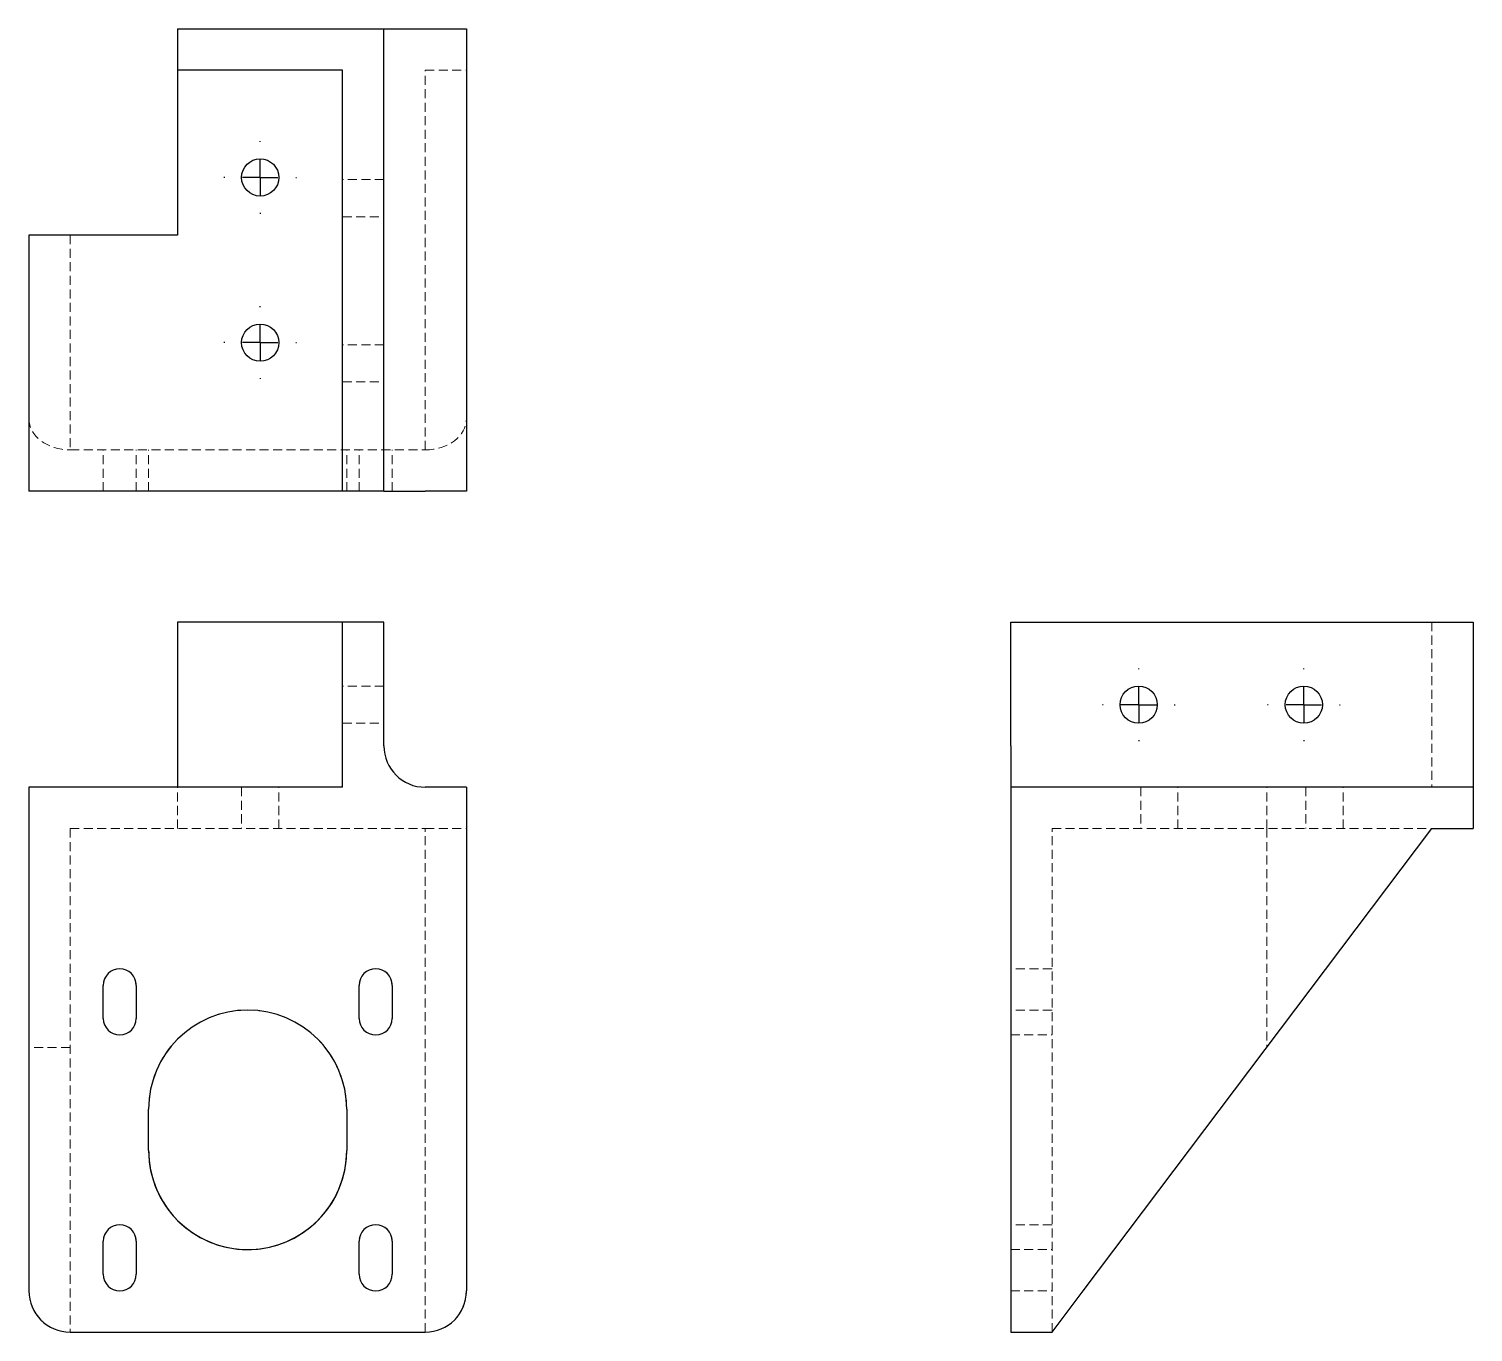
# Model space of a CAD drawing. Header units: millimetres. Extents: x 52 to 256, y 7 to 191.
import ezdxf

# ---------------------------------------------------------------- set-up
doc = ezdxf.new("R2010")
doc.units = ezdxf.units.MM
doc.linetypes.add('HIDDEN', pattern=[1.905, 1.27, -0.635])
doc.layers.add('10', color=7, linetype='Continuous')

# ---------------------------------------------------------------- blocks, each defined once
blk = doc.blocks.new('SW_CENTERMARKSYMBOL_0')
at = {"layer": '10', "color": 0}
for p, q in [((0, 5), (0, 5.12)), ((0, 0), (0, 2.5)), ((-5, 0), (-5.12, 0)), ((0, 0), (-2.5, 0)), ((0, 0), (0, -2.5)), ((0, 0), (2.5, 0)), ((5, 0), (5.12, 0)), ((0, -5), (0, -5.12))]:
    blk.add_line(p, q, dxfattribs=at)
blk = doc.blocks.new('SW_CENTERMARKSYMBOL_1')
at = {"layer": '10', "color": 0}
for p, q in [((0, 5), (0, 5.12)), ((0, 0), (0, 2.5)), ((-5, 0), (-5.12, 0)), ((0, 0), (-2.5, 0)), ((0, 0), (0, -2.5)), ((0, 0), (2.5, 0)), ((5, 0), (5.12, 0)), ((0, -5), (0, -5.12))]:
    blk.add_line(p, q, dxfattribs=at)
blk = doc.blocks.new('SW_CENTERMARKSYMBOL_2')
at = {"layer": '10', "color": 0}
for p, q in [((0, 5), (0, 5.12)), ((0, 0), (0, 2.5)), ((-5, 0), (-5.12, 0)), ((0, 0), (-2.5, 0)), ((0, 0), (0, -2.5)), ((0, 0), (2.5, 0)), ((5, 0), (5.12, 0)), ((0, -5), (0, -5.12))]:
    blk.add_line(p, q, dxfattribs=at)
blk = doc.blocks.new('SW_CENTERMARKSYMBOL_3')
at = {"layer": '10', "color": 0}
for p, q in [((0, 5), (0, 5.12)), ((0, 0), (0, 2.5)), ((-5, 0), (-5.12, 0)), ((0, 0), (-2.5, 0)), ((0, 0), (0, -2.5)), ((0, 0), (2.5, 0)), ((5, 0), (5.12, 0)), ((0, -5), (0, -5.12))]:
    blk.add_line(p, q, dxfattribs=at)

msp = doc.modelspace()

# ---------------------------------------------------------------- linework, layer by layer
at = {"color": 7, "linetype": 'Continuous', "lineweight": 25}
for p, q in [((73.12, 190.56), (102.19, 190.56)), ((73.12, 190.56), (73.12, 184.74)), ((102.19, 125.44), (102.19, 190.56)), ((102.19, 190.56), (108, 190.56)), ((108, 190.56), (113.81, 190.56)), ((113.81, 190.56), (113.81, 125.44)), ((96.37, 184.74), (73.12, 184.74)), ((73.12, 184.74), (73.12, 161.49)), ((96.37, 125.44), (96.37, 184.74)), ((52.19, 161.49), (52.19, 125.44)), ((73.12, 161.49), (52.19, 161.49)), ((96.37, 125.44), (52.19, 125.44)), ((102.19, 125.44), (96.37, 125.44)), ((102.19, 125.44), (108, 125.44)), ((113.81, 125.44), (108, 125.44)), ((73.12, 107), (73.12, 83.74)), ((96.37, 107), (73.12, 107)), ((96.37, 83.74), (96.37, 107)), ((102.19, 107), (96.37, 107)), ((102.19, 89.56), (102.19, 107)), ((190.44, 107), (255.56, 107)), ((190.44, 89.56), (190.44, 107)), ((255.56, 107), (255.56, 89.56)), ((190.44, 89.56), (190.44, 83.74)), ((255.56, 89.56), (255.56, 83.74)), ((96.37, 83.74), (52.19, 83.74)), ((52.19, 83.74), (52.19, 12.81)), ((113.81, 83.74), (108, 83.74)), ((113.81, 83.74), (113.81, 12.81)), ((190.44, 83.74), (190.44, 12.81)), ((255.56, 83.74), (190.44, 83.74)), ((255.56, 83.74), (255.56, 77.93)), ((200.64, 12.81), (249.74, 77.93)), ((249.74, 77.93), (255.56, 77.93)), ((62.65, 51.19), (62.65, 55.84)), ((67.3, 55.84), (67.3, 51.19)), ((98.7, 51.19), (98.7, 55.84)), ((103.35, 55.84), (103.35, 51.19)), ((69.05, 32.58), (69.05, 38.4)), ((96.95, 38.4), (96.95, 32.58)), ((62.65, 15.14), (62.65, 19.79)), ((67.3, 19.79), (67.3, 15.14)), ((98.7, 15.14), (98.7, 19.79)), ((103.35, 19.79), (103.35, 15.14)), ((196.26, 7), (200.64, 12.81)), ((58, 7), (62.8, 7)), ((62.8, 7), (67.46, 7)), ((67.46, 7), (98.85, 7)), ((98.85, 7), (103.5, 7)), ((103.5, 7), (108, 7)), ((190.44, 7), (196.26, 7))]:
    msp.add_line(p, q, dxfattribs=at)
at = {"color": 7, "linetype": 'HIDDEN', "lineweight": 18}
for p, q in [((108, 131.26), (108, 184.74)), ((108, 184.74), (113.81, 184.74)), ((102.19, 169.34), (96.37, 169.34)), ((96.37, 164.1), (102.19, 164.1)), ((58, 161.49), (58, 131.26)), ((102.19, 146.08), (96.37, 146.08)), ((96.37, 140.85), (102.19, 140.85)), ((58, 131.26), (108, 131.26)), ((62.65, 125.44), (62.65, 131.26)), ((67.3, 125.44), (67.3, 131.26)), ((69.05, 125.44), (69.05, 131.26)), ((96.95, 125.44), (96.95, 131.26)), ((98.7, 125.44), (98.7, 131.26)), ((103.35, 125.44), (103.35, 131.26)), ((52.19, 125.44), (52.19, 125.44)), ((58, 125.44), (62.8, 125.44)), ((62.65, 125.44), (62.65, 125.44)), ((62.65, 125.44), (62.65, 125.44)), ((67.46, 125.44), (62.8, 125.44)), ((67.3, 125.44), (67.3, 125.44)), ((67.3, 125.44), (67.3, 125.44)), ((67.46, 125.44), (98.85, 125.44)), ((69.05, 125.44), (69.05, 125.44)), ((69.28, 125.44), (69.2, 125.44)), ((97.11, 125.44), (96.87, 125.44)), ((96.95, 125.44), (96.95, 125.44)), ((98.7, 125.44), (98.7, 125.44)), ((98.7, 125.44), (98.7, 125.44)), ((103.5, 125.44), (98.85, 125.44)), ((103.35, 125.44), (103.35, 125.44)), ((103.35, 125.44), (103.35, 125.44)), ((103.5, 125.44), (108, 125.44)), ((249.74, 107), (249.74, 83.74)), ((102.19, 97.99), (96.37, 97.99)), ((96.37, 92.76), (102.19, 92.76)), ((73.12, 77.93), (73.12, 83.74)), ((82.14, 83.74), (82.14, 77.93)), ((87.38, 77.93), (87.38, 83.74)), ((208.76, 83.74), (208.76, 77.93)), ((213.99, 77.93), (213.99, 83.74)), ((226.49, 77.93), (226.49, 83.74)), ((232.01, 83.74), (232.01, 77.93)), ((237.24, 77.93), (237.24, 83.74)), ((58, 77.93), (58, 77.93)), ((58, 77.93), (108, 77.93)), ((58, 77.93), (58, 7)), ((108, 77.93), (113.81, 77.93)), ((108, 7), (108, 77.93)), ((196.26, 77.93), (249.74, 77.93)), ((196.26, 7), (196.26, 77.93)), ((226.49, 77.93), (226.49, 47.09)), ((196.26, 58.16), (190.44, 58.16)), ((62.65, 55.84), (62.65, 55.84)), ((67.3, 55.84), (67.3, 55.84)), ((98.7, 55.84), (98.7, 55.84)), ((103.35, 55.84), (103.35, 55.84)), ((62.65, 51.19), (62.65, 51.19)), ((67.3, 51.19), (67.3, 51.19)), ((98.7, 51.19), (98.7, 51.19)), ((103.35, 51.19), (103.35, 51.19)), ((196.26, 52.35), (190.44, 52.35)), ((190.44, 48.86), (196.26, 48.86)), ((58, 47.09), (52.19, 47.09)), ((69.05, 38.4), (69.05, 38.4)), ((96.95, 38.4), (96.95, 38.4)), ((69.05, 32.58), (69.05, 32.58)), ((96.95, 32.58), (96.95, 32.58)), ((196.26, 22.12), (190.44, 22.12)), ((62.65, 19.79), (62.65, 19.79)), ((67.3, 19.79), (67.3, 19.79)), ((98.7, 19.79), (98.7, 19.79)), ((103.35, 19.79), (103.35, 19.79)), ((190.44, 18.63), (196.26, 18.63)), ((62.65, 15.14), (62.65, 15.14)), ((67.3, 15.14), (67.3, 15.14)), ((98.7, 15.14), (98.7, 15.14)), ((103.35, 15.14), (103.35, 15.14)), ((52.19, 12.81), (52.19, 12.81)), ((113.81, 12.81), (113.81, 12.81)), ((190.44, 12.81), (196.26, 12.81)), ((190.44, 10.48), (190.44, 12.8)), ((190.44, 10.48), (190.44, 12.8)), ((108, 7), (58, 7))]:
    msp.add_line(p, q, dxfattribs=at)
at = {"color": 7, "linetype": 'HIDDEN', "lineweight": 18, "flags": 128}
for points in [[(58, 125.44), (57.17, 125.44), (56.36, 125.44), (55.58, 125.44), (54.86, 125.44), (54.19, 125.44), (53.61, 125.44), (53.11, 125.44), (52.71, 125.44), (52.42, 125.44), (52.25, 125.44), (52.19, 125.44)], [(62.65, 125.44), (62.71, 125.44), (62.88, 125.44), (63.16, 125.44), (63.53, 125.44), (63.97, 125.44), (64.46, 125.44), (64.98, 125.44), (65.49, 125.44), (65.99, 125.44), (66.43, 125.44), (66.79, 125.44), (67.07, 125.44), (67.24, 125.44), (67.3, 125.44)], [(67.3, 125.44), (67.24, 125.44), (67.07, 125.44), (66.79, 125.44), (66.43, 125.44), (65.99, 125.44), (65.49, 125.44), (64.98, 125.44), (64.46, 125.44), (63.97, 125.44), (63.53, 125.44), (63.16, 125.44), (62.88, 125.44), (62.71, 125.44), (62.65, 125.44)], [(62.65, 125.44), (62.71, 125.44), (62.88, 125.44), (63.16, 125.44), (63.53, 125.44), (63.97, 125.44), (64.46, 125.44), (64.98, 125.44), (65.49, 125.44), (65.99, 125.44), (66.43, 125.44), (66.79, 125.44), (67.07, 125.44), (67.24, 125.44), (67.3, 125.44)], [(67.3, 125.44), (67.24, 125.44), (67.07, 125.44), (66.79, 125.44), (66.43, 125.44), (65.99, 125.44), (65.49, 125.44), (64.98, 125.44), (64.46, 125.44), (63.97, 125.44), (63.53, 125.44), (63.16, 125.44), (62.88, 125.44), (62.71, 125.44), (62.65, 125.44)], [(69.05, 125.44), (69.1, 125.44), (69.27, 125.44), (69.55, 125.44), (69.94, 125.44), (70.43, 125.44), (71.02, 125.44), (71.71, 125.44), (72.49, 125.44), (73.36, 125.44), (74.3, 125.44), (75.31, 125.44), (76.39, 125.44), (77.52, 125.44), (78.69, 125.44), (79.9, 125.44), (81.13, 125.44), (82.37, 125.44), (83.63, 125.44), (84.87, 125.44), (86.1, 125.44), (87.31, 125.44), (88.48, 125.44), (89.61, 125.44), (90.69, 125.44), (91.7, 125.44), (92.64, 125.44), (93.51, 125.44), (94.29, 125.44), (94.98, 125.44), (95.57, 125.44), (96.06, 125.44), (96.45, 125.44), (96.73, 125.44), (96.9, 125.44), (96.95, 125.44)], [(69.28, 125.44), (69.23, 125.44), (69.18, 125.44), (69.14, 125.44), (69.11, 125.44), (69.08, 125.44), (69.06, 125.44), (69.05, 125.44), (69.05, 125.44)], [(96.95, 125.44), (96.95, 125.44), (96.95, 125.44), (96.94, 125.44), (96.93, 125.44), (96.92, 125.44), (96.91, 125.44), (96.89, 125.44), (96.87, 125.44)], [(98.7, 125.44), (98.76, 125.44), (98.93, 125.44), (99.21, 125.44), (99.57, 125.44), (100.01, 125.44), (100.51, 125.44), (101.02, 125.44), (101.54, 125.44), (102.03, 125.44), (102.47, 125.44), (102.84, 125.44), (103.12, 125.44), (103.29, 125.44), (103.35, 125.44)], [(103.35, 125.44), (103.29, 125.44), (103.12, 125.44), (102.84, 125.44), (102.47, 125.44), (102.03, 125.44), (101.54, 125.44), (101.02, 125.44), (100.51, 125.44), (100.01, 125.44), (99.57, 125.44), (99.21, 125.44), (98.93, 125.44), (98.76, 125.44), (98.7, 125.44)], [(98.7, 125.44), (98.76, 125.44), (98.93, 125.44), (99.21, 125.44), (99.57, 125.44), (100.01, 125.44), (100.51, 125.44), (101.02, 125.44), (101.54, 125.44), (102.03, 125.44), (102.47, 125.44), (102.84, 125.44), (103.12, 125.44), (103.29, 125.44), (103.35, 125.44)], [(103.35, 125.44), (103.29, 125.44), (103.12, 125.44), (102.84, 125.44), (102.47, 125.44), (102.03, 125.44), (101.54, 125.44), (101.02, 125.44), (100.51, 125.44), (100.01, 125.44), (99.57, 125.44), (99.21, 125.44), (98.93, 125.44), (98.76, 125.44), (98.7, 125.44)], [(113.81, 125.44), (113.75, 125.44), (113.58, 125.44), (113.29, 125.44), (112.89, 125.44), (112.39, 125.44), (111.81, 125.44), (111.14, 125.44), (110.42, 125.44), (109.64, 125.44), (108.83, 125.44), (108, 125.44)]]:
    msp.add_lwpolyline(points, dxfattribs=at)
at = {"color": 7, "linetype": 'Continuous', "lineweight": 25, "flags": 128}
msp.add_lwpolyline([(190.44, 12.81), (190.44, 11.99), (190.44, 11.18), (190.44, 10.4), (190.44, 9.67), (190.44, 9.01), (190.44, 8.42), (190.44, 7.92), (190.44, 7.53), (190.44, 7.24), (190.44, 7.06), (190.44, 7)], dxfattribs=at)
at = {"color": 7, "linetype": 'Continuous', "lineweight": 25}
for centre in [(84.76, 169.63), (84.76, 146.37), (208.47, 95.37), (231.72, 95.37)]:
    msp.add_circle(centre, 2.62, dxfattribs=at)
for centre, radius, start, end in [((108, 89.56), 5.81, 180, 270), ((64.98, 55.84), 2.33, 0, 180), ((101.02, 55.84), 2.33, 0, 180), ((64.98, 51.19), 2.33, 180, 0), ((64.98, 51.19), 2.33, 180, 0), ((83, 38.4), 13.95, 0, 180), ((101.02, 51.19), 2.33, 180, 0), ((101.02, 51.19), 2.33, 180, 0), ((83, 32.58), 13.95, 180, 190.563), ((83, 32.58), 13.95, 180, 0), ((83, 32.58), 13.95, 353.7405, 0), ((83, 32.58), 13.95, 190.563, 353.7405), ((64.98, 19.79), 2.33, 0, 180), ((101.02, 19.79), 2.33, 0, 180), ((64.98, 15.14), 2.33, 180, 0), ((64.98, 15.14), 2.33, 180, 0), ((101.02, 15.14), 2.33, 180, 0), ((101.02, 15.14), 2.33, 180, 0), ((58, 12.81), 5.81, 180, 270), ((108, 12.81), 5.81, 270, 360)]:
    msp.add_arc(centre, radius, start, end, dxfattribs=at)
at = {"color": 7, "linetype": 'HIDDEN', "lineweight": 18}
for centre, radius, start, end in [((64.98, 55.84), 2.33, 0, 180), ((101.02, 55.84), 2.33, 0, 180), ((83, 38.4), 13.95, 0, 180), ((64.98, 19.79), 2.33, 0, 180), ((101.02, 19.79), 2.33, 360, 180), ((58, 12.81), 5.81, 180, 270), ((108, 12.81), 5.81, 270, 0)]:
    msp.add_arc(centre, radius, start, end, dxfattribs=at)
for centre, start_param, end_param in [((58, 135.64), 3.141593, 4.712389), ((108, 135.64), 4.712389, 6.283185)]:
    msp.add_ellipse(centre, major_axis=(5.81, 0), ratio=0.754098, start_param=start_param, end_param=end_param, dxfattribs=at)

# ---------------------------------------------------------------- block references
at = {"layer": '10'}
for name, p in [('SW_CENTERMARKSYMBOL_0', (84.76, 169.63)), ('SW_CENTERMARKSYMBOL_1', (84.76, 146.37)), ('SW_CENTERMARKSYMBOL_3', (208.47, 95.37)), ('SW_CENTERMARKSYMBOL_2', (231.72, 95.37))]:
    msp.add_blockref(name, p, dxfattribs=at)

doc.saveas('drawing.dxf')
